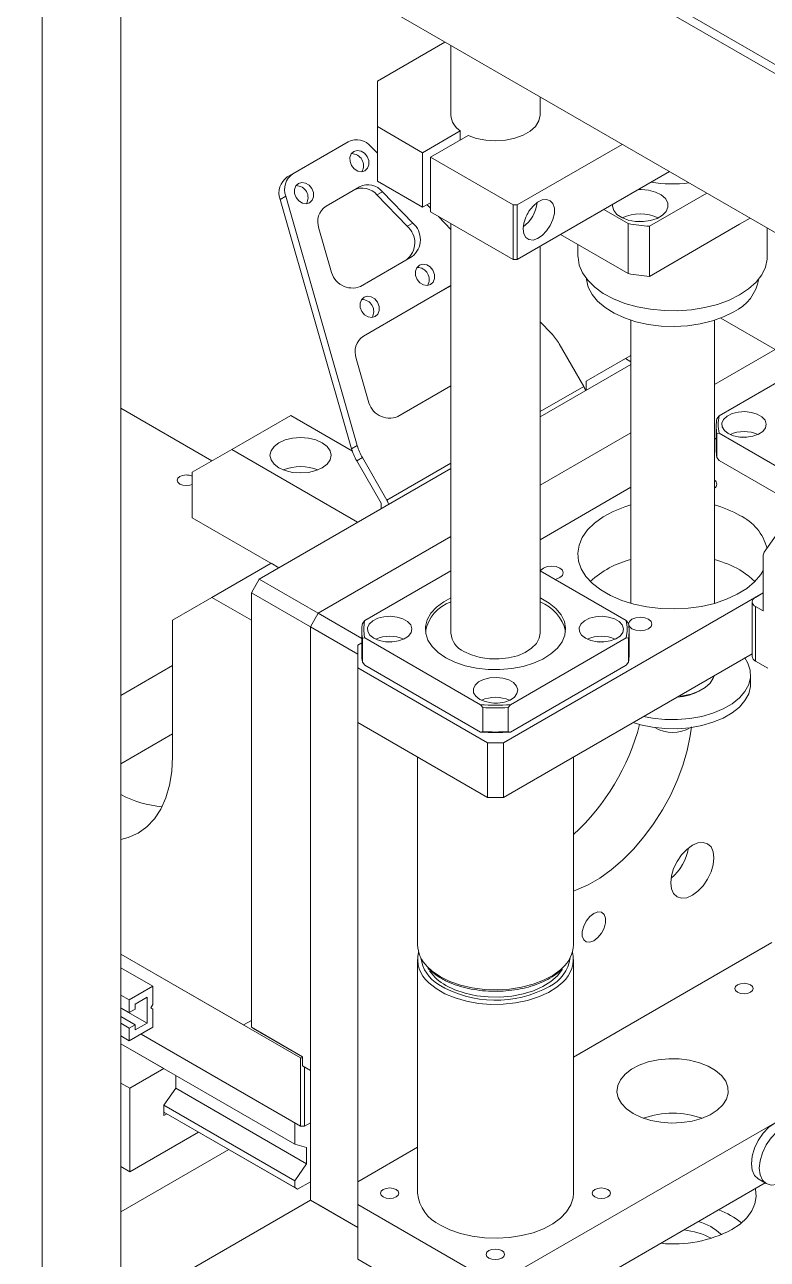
# Model space of a CAD drawing. Header units: millimetres. Extents: x 169 to 14583, y -399 to 10804.
# Drawn here: x 11796.5 to 11929.9, y 7577.4 to 7799.1 of the extents above; entities that cross this region are included whole.
import ezdxf

# ---------------------------------------------------------------- set-up
doc = ezdxf.new("R2010")
doc.units = ezdxf.units.MM
doc.header["$LTSCALE"] = 35

msp = doc.modelspace()

# ---------------------------------------------------------------- linework, layer by layer
at = {"color": 7, "linetype": 'Continuous', "lineweight": 18}
for p, q in [((12351.876, 7549.108), (11772.048, 7883.835)), ((12326.42, 7562.17), (11799.626, 7866.282)), ((12326.42, 7533.591), (11799.626, 7837.703)), ((11799.626, 7837.703), (11799.626, 7344.766)), ((11813.768, 7829.539), (11813.768, 7352.93)), ((11859.836, 7788.939), (11871.966, 7795.942)), ((11873.049, 7795.317), (11873.049, 7782.816)), ((11859.836, 7788.939), (11859.836, 7780.775)), ((11889.049, 7782.816), (11889.049, 7786.08)), ((11867.967, 7776.08), (11859.836, 7780.775)), ((11859.836, 7780.775), (11859.836, 7770.976)), ((11874.729, 7779.984), (11867.967, 7776.08)), ((11869.382, 7775.264), (11876.144, 7779.167)), ((11874.729, 7779.984), (11874.729, 7778.351)), ((11854.611, 7778.037), (11844.658, 7772.291)), ((11858.733, 7777.145), (11859.836, 7776.003)), ((11903.786, 7777.572), (11884.938, 7766.692)), ((11867.967, 7766.282), (11867.967, 7776.08)), ((11884.231, 7766.692), (11869.382, 7775.264)), ((11869.382, 7765.465), (11869.382, 7775.264)), ((11843.658, 7771.713), (11844.658, 7772.291)), ((11912.273, 7772.673), (11884.938, 7756.893)), ((11850.629, 7766.5), (11856.641, 7769.971)), ((11855.641, 7769.393), (11856.641, 7769.971)), ((11867.967, 7766.282), (11859.836, 7770.976)), ((11843.369, 7768.275), (11842.369, 7767.698)), ((11842.369, 7767.698), (11855.218, 7722.928)), ((11856.218, 7723.505), (11843.369, 7768.275)), ((11850.603, 7766.485), (11855.641, 7769.393)), ((11860.763, 7769.079), (11859.763, 7768.502)), ((11859.763, 7768.502), (11865.192, 7762.877)), ((11860.763, 7769.079), (11866.192, 7763.454)), ((11908.715, 7762.861), (11918.992, 7768.794)), ((11869.382, 7767.098), (11867.967, 7766.282)), ((11868.771, 7766.746), (11869.382, 7766.113)), ((11884.231, 7756.893), (11869.382, 7765.465)), ((11884.231, 7756.893), (11884.231, 7766.692)), ((11884.231, 7766.692), (11884.938, 7766.692)), ((11884.938, 7766.692), (11884.938, 7756.893)), ((11900.493, 7765.873), (11904.867, 7763.347)), ((11865.192, 7762.877), (11866.192, 7763.454)), ((11870.793, 7764.651), (11873.049, 7762.313)), ((11873.049, 7763.348), (11873.049, 7689.812)), ((11904.867, 7763.347), (11904.867, 7754.365)), ((11908.715, 7753.879), (11924.89, 7763.217)), ((11924.89, 7763.217), (11926.772, 7764.303)), ((11851.496, 7754.971), (11849.34, 7762.485)), ((11892.713, 7761.382), (11904.867, 7754.365)), ((11908.715, 7753.879), (11908.715, 7762.861)), ((11929.869, 7757.5), (11929.869, 7762.515)), ((11889.049, 7689.812), (11889.049, 7759.266)), ((11895.869, 7759.56), (11895.869, 7757.5)), ((11866.07, 7757.418), (11856.785, 7752.058)), ((11884.938, 7756.893), (11884.231, 7756.893)), ((11857.334, 7743.137), (11873.049, 7752.209)), ((11872.521, 7751.904), (11873.049, 7752.209)), ((11857.309, 7743.122), (11872.521, 7751.904)), ((11889.049, 7745.737), (11891.081, 7743.631)), ((11905.369, 7745.995), (11905.369, 7695.177)), ((11920.369, 7695.177), (11920.369, 7745.995)), ((11931.253, 7740.755), (11921.492, 7746.39)), ((11896.898, 7734.125), (11892.495, 7741.752)), ((11858.202, 7731.608), (11856.045, 7739.122)), ((11904.383, 7739.121), (11897.312, 7735.038)), ((11905.369, 7739.69), (11904.383, 7739.121)), ((11904.383, 7739.121), (11905.369, 7738.552)), ((11931.253, 7740.755), (11920.369, 7734.471)), ((11905.369, 7738.058), (11889.049, 7728.637)), ((11936.689, 7737.77), (11921.2, 7728.829)), ((11897.312, 7733.407), (11897.312, 7735.038)), ((11873.049, 7734.213), (11863.491, 7728.695)), ((11889.049, 7729.593), (11896.898, 7734.125)), ((11813.768, 7730.19), (11830.135, 7720.741)), ((11844.279, 7728.907), (11833.673, 7722.784)), ((11844.279, 7728.907), (11855.346, 7722.518)), ((11920.796, 7728.302), (11921.2, 7728.829)), ((11905.369, 7725.812), (11889.049, 7716.391)), ((11920.689, 7726.991), (11920.689, 7722.68)), ((11921.2, 7725.741), (11920.796, 7725.68)), ((11920.796, 7725.68), (11920.796, 7721.369)), ((11921.2, 7725.741), (11942.014, 7713.725)), ((11855.218, 7722.928), (11856.218, 7723.505)), ((11920.369, 7724.674), (11920.689, 7724.859)), ((11833.673, 7722.784), (11826.602, 7718.7)), ((11833.673, 7722.784), (11856.291, 7709.726)), ((11857.139, 7721.341), (11856.139, 7720.764)), ((11861.543, 7713.714), (11857.139, 7721.341)), ((11920.796, 7721.369), (11921.2, 7720.842)), ((11873.049, 7719.4), (11838.623, 7699.526)), ((11860.543, 7713.137), (11856.139, 7720.764)), ((11861.543, 7713.714), (11873.049, 7720.357)), ((11921.2, 7720.842), (11933.375, 7713.813)), ((11826.602, 7710.535), (11826.602, 7718.7)), ((11889.049, 7706.594), (11905.369, 7716.015)), ((11860.543, 7712.181), (11860.543, 7713.137)), ((11840.733, 7702.377), (11826.602, 7710.535)), ((11933.185, 7709.873), (11929.322, 7704.376)), ((11873.049, 7707.154), (11849.229, 7693.403)), ((11929.132, 7703.669), (11929.132, 7693.811)), ((11840.744, 7702.383), (11830.137, 7696.26)), ((11840.744, 7702.383), (11842.157, 7701.567)), ((11837.208, 7697.077), (11838.623, 7699.526)), ((11838.623, 7699.526), (11849.229, 7693.403)), ((11873.049, 7701.032), (11857.561, 7692.091)), ((11904.537, 7692.091), (11889.049, 7701.032)), ((11847.815, 7690.954), (11837.208, 7697.077)), ((11837.208, 7697.077), (11837.208, 7619.097)), ((11929.132, 7697.077), (11882.463, 7670.136)), ((11927.718, 7696.261), (11929.132, 7697.077)), ((11830.137, 7696.26), (11823.066, 7692.176)), ((11830.137, 7696.26), (11837.208, 7692.178)), ((11927.132, 7695.444), (11927.132, 7685.646)), ((11927.718, 7694.628), (11927.718, 7684.829)), ((11927.718, 7694.628), (11929.132, 7693.811)), ((11849.229, 7693.403), (11847.815, 7690.954)), ((11849.229, 7693.403), (11857.049, 7688.889)), ((11823.066, 7667.68), (11823.066, 7692.176)), ((11837.208, 7692.178), (11837.208, 7620.322)), ((11847.815, 7690.954), (11847.815, 7611.341)), ((11856.3, 7686.055), (11847.815, 7690.954)), ((11847.815, 7690.954), (11847.815, 7588.07)), ((11857.049, 7690.253), (11857.049, 7685.941)), ((11857.157, 7691.563), (11857.561, 7692.091)), ((11904.537, 7692.091), (11904.941, 7691.563)), ((11905.049, 7685.941), (11905.049, 7690.253)), ((11856.3, 7687.688), (11857.049, 7688.121)), ((11857.561, 7689.002), (11857.157, 7688.942)), ((11857.157, 7688.942), (11857.157, 7684.63)), ((11857.561, 7689.002), (11878.374, 7676.987)), ((11883.724, 7676.987), (11904.537, 7689.002)), ((11904.941, 7688.942), (11904.537, 7689.002)), ((11904.941, 7684.63), (11904.941, 7688.942)), ((11856.3, 7687.688), (11856.3, 7683.606)), ((11927.132, 7686.124), (11882.463, 7660.337)), ((11813.768, 7678.634), (11823.066, 7684.001)), ((11879.635, 7670.136), (11856.3, 7683.606)), ((11856.3, 7683.606), (11856.3, 7673.808)), ((11857.157, 7684.63), (11857.561, 7684.103)), ((11857.561, 7684.103), (11878.374, 7672.088)), ((11883.724, 7672.088), (11904.537, 7684.103)), ((11904.537, 7684.103), (11904.941, 7684.63)), ((11927.718, 7684.829), (11929.961, 7683.535)), ((11926.869, 7680.745), (11926.869, 7682.378)), ((11917.819, 7679.521), (11918.173, 7679.725)), ((11878.778, 7676.46), (11878.374, 7676.987)), ((11883.724, 7676.987), (11883.32, 7676.46)), ((11878.778, 7672.149), (11878.778, 7676.46)), ((11883.32, 7676.46), (11883.32, 7672.149)), ((11879.635, 7660.337), (11856.3, 7673.808)), ((11856.3, 7673.808), (11856.3, 7591.337)), ((11813.768, 7666.386), (11823.066, 7671.753)), ((11878.374, 7672.088), (11878.778, 7672.149)), ((11879.635, 7660.337), (11879.635, 7670.136)), ((11879.635, 7670.136), (11882.463, 7670.136)), ((11882.463, 7670.136), (11882.463, 7660.337)), ((11883.32, 7672.149), (11883.724, 7672.088)), ((11867.049, 7667.603), (11867.049, 7633.879)), ((11895.049, 7633.879), (11895.049, 7667.603)), ((11882.463, 7660.337), (11879.635, 7660.337)), ((11895.049, 7613.706), (11930.689, 7634.28)), ((11835.794, 7619.505), (11813.768, 7632.221)), ((11846.047, 7613.586), (11813.768, 7632.221)), ((11867.049, 7631.266), (11867.049, 7589.295)), ((11895.049, 7589.295), (11895.049, 7631.266)), ((11813.768, 7629.771), (11819.531, 7626.444)), ((11815.288, 7623.995), (11819.531, 7626.444)), ((11819.531, 7626.444), (11819.531, 7623.178)), ((11813.768, 7624.873), (11815.288, 7623.995)), ((11815.288, 7621.709), (11815.288, 7623.995)), ((11818.47, 7624.485), (11816.349, 7623.26)), ((11818.47, 7619.83), (11818.47, 7624.485)), ((11813.768, 7622.586), (11815.288, 7621.709)), ((11813.768, 7622.545), (11818.47, 7619.83)), ((11816.349, 7622.321), (11815.288, 7621.709)), ((11816.349, 7623.26), (11816.349, 7622.321)), ((11819.531, 7623.178), (11819.177, 7622.566)), ((11819.177, 7622.566), (11819.531, 7622.362)), ((11819.531, 7622.362), (11819.531, 7619.095)), ((11813.768, 7621.035), (11816.349, 7619.545)), ((11813.768, 7619.81), (11815.288, 7618.933)), ((11815.288, 7618.933), (11816.349, 7619.545)), ((11816.349, 7618.606), (11818.47, 7619.83)), ((11816.349, 7619.545), (11816.349, 7618.606)), ((11835.794, 7619.505), (11837.208, 7620.322)), ((11837.208, 7620.322), (11835.794, 7619.505)), ((11963.45, 7620.536), (11882.463, 7573.784)), ((11813.768, 7617.524), (11815.288, 7616.646)), ((11819.531, 7619.095), (11815.288, 7616.646)), ((11815.288, 7616.646), (11815.288, 7618.933)), ((11844.986, 7601.95), (11817.409, 7617.871)), ((11846.047, 7601.338), (11817.409, 7617.871)), ((11837.208, 7619.097), (11846.401, 7613.79)), ((11837.562, 7618.893), (11837.208, 7619.097)), ((11846.401, 7613.79), (11837.562, 7618.893)), ((11844.986, 7598.113), (11813.768, 7616.135)), ((11821.511, 7611.665), (11813.768, 7616.135)), ((11846.047, 7601.338), (11846.047, 7613.586)), ((11846.047, 7613.586), (11846.401, 7613.586)), ((11846.401, 7613.79), (11846.401, 7612.157)), ((11821.511, 7611.665), (11815.394, 7608.134)), ((11823.632, 7608.154), (11823.632, 7610.441)), ((11846.401, 7612.157), (11847.815, 7611.341)), ((11846.754, 7611.953), (11846.401, 7612.157)), ((11847.815, 7611.341), (11846.754, 7611.953)), ((11846.754, 7611.953), (11846.754, 7601.338)), ((11815.394, 7608.134), (11813.768, 7609.073)), ((11815.394, 7608.134), (11815.394, 7593.163)), ((11821.511, 7605.092), (11823.632, 7608.154)), ((11847.108, 7594.601), (11823.632, 7608.154)), ((11844.986, 7591.54), (11821.511, 7605.092)), ((11821.511, 7603.255), (11821.511, 7605.092)), ((11844.986, 7590.315), (11821.511, 7603.867)), ((11845.517, 7590.009), (11821.511, 7603.867)), ((11822.041, 7603.561), (11821.511, 7603.255)), ((11844.986, 7601.95), (11844.986, 7598.113)), ((11847.815, 7601.95), (11846.754, 7601.338)), ((11815.394, 7593.163), (11827.723, 7600.28)), ((11846.754, 7601.338), (11846.047, 7601.338)), ((11813.768, 7585.966), (11833.143, 7597.151)), ((11844.986, 7598.113), (11847.108, 7597.5)), ((11847.108, 7597.5), (11847.108, 7594.601)), ((11856.3, 7591.337), (11867.049, 7597.542)), ((11815.394, 7593.163), (11813.768, 7594.102)), ((11847.108, 7594.601), (11844.986, 7591.54)), ((11844.986, 7591.54), (11844.986, 7590.315)), ((11845.517, 7590.009), (11847.815, 7591.335)), ((11856.3, 7591.337), (11856.3, 7587.254)), ((11929.496, 7591.137), (11882.463, 7563.985)), ((11928.254, 7591.854), (11929.668, 7591.038)), ((11844.986, 7590.315), (11845.517, 7590.009)), ((11813.768, 7568.411), (11847.818, 7588.068)), ((11847.815, 7588.07), (11856.3, 7583.171)), ((11849.229, 7587.253), (11847.815, 7588.07)), ((11856.3, 7583.171), (11849.229, 7587.253)), ((11879.635, 7573.784), (11856.3, 7587.254)), ((11856.3, 7587.254), (11856.3, 7577.456)), ((11921.626, 7581.854), (11921.626, 7581.873)), ((11879.635, 7563.985), (11856.3, 7577.456))]:
    msp.add_line(p, q, dxfattribs=at)
at = {"color": 7, "linetype": 'Continuous', "lineweight": 18, "flags": 128}
for points in [[(11876.144, 7779.167), (11877.658, 7778.633), (11879.34, 7778.304), (11881.105, 7778.197), (11882.868, 7778.318), (11884.542, 7778.661), (11886.043, 7779.208), (11887.299, 7779.933), (11888.246, 7780.799), (11888.839, 7781.765), (11889.049, 7782.783), (11889.049, 7782.816)], [(11855.611, 7776.305), (11856.229, 7776.485), (11856.904, 7776.375), (11857.535, 7775.99), (11858.026, 7775.389), (11858.301, 7774.664), (11858.319, 7773.925), (11858.077, 7773.285), (11857.611, 7772.84), (11856.994, 7772.66), (11856.319, 7772.771), (11855.688, 7773.155), (11855.197, 7773.756), (11854.922, 7774.481), (11854.904, 7775.22), (11855.146, 7775.86), (11855.611, 7776.305)], [(11845.658, 7770.559), (11846.275, 7770.739), (11846.951, 7770.628), (11847.582, 7770.244), (11848.072, 7769.643), (11848.347, 7768.918), (11848.365, 7768.179), (11848.123, 7767.539), (11847.658, 7767.094), (11847.041, 7766.914), (11846.365, 7767.024), (11845.734, 7767.409), (11845.244, 7768.01), (11844.969, 7768.735), (11844.951, 7769.474), (11845.193, 7770.114), (11845.658, 7770.559)], [(11885.999, 7762.405), (11886.124, 7761.514), (11886.49, 7760.848), (11887.064, 7760.466), (11887.794, 7760.401), (11888.616, 7760.658), (11889.456, 7761.217), (11890.241, 7762.025), (11890.9, 7763.013), (11891.375, 7764.091), (11891.624, 7765.165), (11891.624, 7766.139), (11891.375, 7766.926), (11890.9, 7767.456), (11890.241, 7767.682), (11889.456, 7767.585), (11888.616, 7767.172), (11887.794, 7766.481), (11887.064, 7765.573), (11886.49, 7764.528), (11886.124, 7763.44), (11885.999, 7762.405)], [(11902.055, 7766.775), (11902.048, 7766.493), (11902.28, 7765.719), (11902.864, 7765.009), (11903.759, 7764.416), (11904.898, 7763.985), (11906.196, 7763.747), (11907.557, 7763.721), (11908.88, 7763.907), (11910.066, 7764.292), (11911.029, 7764.848), (11911.697, 7765.533), (11912.019, 7766.297), (11911.973, 7767.082), (11911.561, 7767.832), (11910.814, 7768.489), (11909.788, 7769.005), (11908.558, 7769.343), (11907.216, 7769.477), (11906.728, 7769.472)], [(11886.69, 7764.944), (11886.841, 7765.184), (11886.974, 7765.435)], [(11907.673, 7763.728), (11906.918, 7763.768), (11906.418, 7763.728)], [(11924.89, 7750.56), (11923.011, 7749.624), (11920.917, 7748.855), (11918.651, 7748.271), (11916.261, 7747.883), (11913.8, 7747.701), (11911.318, 7747.727), (11908.87, 7747.961), (11906.507, 7748.399), (11904.279, 7749.031), (11902.235, 7749.843), (11900.417, 7750.819), (11898.864, 7751.936), (11897.61, 7753.173), (11896.682, 7754.501), (11896.098, 7755.894), (11895.872, 7757.321), (11895.869, 7757.5)], [(11929.869, 7757.5), (11929.843, 7756.962), (11929.527, 7755.541), (11928.855, 7754.162), (11927.843, 7752.854), (11926.512, 7751.645), (11924.89, 7750.56)], [(11867.404, 7755.879), (11868.022, 7756.059), (11868.697, 7755.949), (11869.328, 7755.564), (11869.819, 7754.963), (11870.094, 7754.238), (11870.111, 7753.499), (11869.869, 7752.859), (11869.404, 7752.415), (11868.787, 7752.234), (11868.111, 7752.345), (11867.48, 7752.73), (11866.99, 7753.33), (11866.715, 7754.055), (11866.697, 7754.794), (11866.939, 7755.434), (11867.404, 7755.879)], [(11873.049, 7752.137), (11872.995, 7752.12), (11872.521, 7751.904)], [(11923.829, 7747.498), (11922.027, 7746.607), (11920.011, 7745.884), (11917.828, 7745.348), (11915.528, 7745.01), (11913.166, 7744.879), (11910.797, 7744.958), (11908.476, 7745.244), (11906.258, 7745.732), (11904.196, 7746.409), (11902.336, 7747.261), (11900.724, 7748.266), (11899.396, 7749.401), (11898.384, 7750.64), (11897.712, 7751.954), (11897.394, 7753.312), (11897.382, 7753.452)], [(11857.451, 7750.133), (11858.068, 7750.313), (11858.744, 7750.203), (11859.375, 7749.818), (11859.865, 7749.217), (11860.14, 7748.492), (11860.158, 7747.753), (11859.916, 7747.113), (11859.451, 7746.669), (11858.833, 7746.488), (11858.158, 7746.599), (11857.527, 7746.983), (11857.037, 7747.584), (11856.762, 7748.309), (11856.744, 7749.048), (11856.986, 7749.688), (11857.451, 7750.133)], [(11922.86, 7725.652), (11923.819, 7725.243), (11924.945, 7725.016), (11926.136, 7724.99), (11927.288, 7725.168), (11928.298, 7725.535), (11929.075, 7726.056), (11929.552, 7726.687), (11929.686, 7727.371), (11929.464, 7728.048), (11928.907, 7728.656), (11928.064, 7729.143), (11927.01, 7729.464), (11925.838, 7729.592), (11924.653, 7729.515), (11923.56, 7729.24), (11922.657, 7728.791), (11922.022, 7728.208), (11921.714, 7727.543), (11921.758, 7726.856), (11922.152, 7726.206), (11922.86, 7725.652)], [(11849.936, 7719.518), (11850.81, 7720.175), (11851.36, 7720.941), (11851.547, 7721.763), (11851.36, 7722.585), (11850.81, 7723.351), (11849.936, 7724.008), (11848.797, 7724.513), (11847.471, 7724.83), (11846.047, 7724.938), (11844.624, 7724.83), (11843.297, 7724.513), (11842.158, 7724.008), (11841.284, 7723.351), (11840.735, 7722.585), (11840.547, 7721.763), (11840.735, 7720.941), (11841.284, 7720.175), (11842.158, 7719.518), (11843.297, 7719.013), (11844.624, 7718.696), (11846.047, 7718.588), (11847.471, 7718.696), (11848.797, 7719.013), (11849.936, 7719.518)], [(11925.413, 7724.981), (11925.689, 7724.991), (11925.964, 7724.981)], [(11826.602, 7716.54), (11826.172, 7716.39), (11825.541, 7716.318), (11824.91, 7716.39), (11824.374, 7716.597), (11824.017, 7716.906), (11823.891, 7717.27), (11824.017, 7717.635), (11824.374, 7717.944)], [(11929.132, 7701.061), (11928.68, 7700.333), (11927.582, 7699.043), (11926.171, 7697.86), (11924.477, 7696.807), (11922.534, 7695.908), (11920.386, 7695.182), (11918.078, 7694.644), (11915.659, 7694.306), (11913.18, 7694.175), (11910.695, 7694.254), (11908.256, 7694.541), (11905.915, 7695.03), (11903.722, 7695.71), (11901.725, 7696.567), (11899.965, 7697.583), (11898.48, 7698.736), (11897.301, 7700.002), (11896.455, 7701.353), (11895.958, 7702.761), (11895.822, 7704.196), (11896.049, 7705.627), (11896.634, 7707.024), (11897.566, 7708.356), (11898.823, 7709.596), (11900.38, 7710.718), (11902.203, 7711.696), (11904.254, 7712.51), (11905.369, 7712.856)], [(11891.719, 7699.49), (11891.939, 7699.535), (11892.62, 7699.797), (11893.076, 7700.191), (11893.235, 7700.655), (11893.076, 7701.119), (11892.62, 7701.512), (11891.939, 7701.775), (11891.135, 7701.867), (11890.332, 7701.775), (11889.65, 7701.512), (11889.195, 7701.119), (11889.118, 7700.992)], [(11924.925, 7701.178), (11926.552, 7700.09), (11927.657, 7699.117)], [(11873.049, 7696.166), (11871.769, 7695.467), (11870.462, 7694.491), (11869.46, 7693.401), (11868.791, 7692.23), (11868.474, 7691.009), (11868.52, 7689.776), (11868.926, 7688.565), (11869.68, 7687.41), (11870.762, 7686.346), (11872.139, 7685.403)], [(11872.139, 7685.403), (11873.773, 7684.608), (11875.616, 7683.984), (11877.616, 7683.548), (11879.714, 7683.314), (11881.851, 7683.287), (11883.964, 7683.47), (11885.994, 7683.856), (11887.881, 7684.435), (11889.572, 7685.19), (11891.018, 7686.098), (11892.177, 7687.135), (11893.016, 7688.269), (11893.51, 7689.47), (11893.646, 7690.701), (11893.42, 7691.928), (11892.837, 7693.115), (11891.916, 7694.228), (11890.682, 7695.235), (11889.171, 7696.108), (11889.049, 7696.166)], [(11859.22, 7688.914), (11860.18, 7688.505), (11861.305, 7688.278), (11862.497, 7688.252), (11863.648, 7688.43), (11864.658, 7688.796), (11865.436, 7689.318), (11865.913, 7689.949), (11866.046, 7690.633), (11865.824, 7691.309), (11865.267, 7691.918), (11864.424, 7692.404), (11863.37, 7692.726), (11862.198, 7692.854), (11861.014, 7692.777), (11859.921, 7692.502), (11859.017, 7692.053), (11858.383, 7691.47), (11858.074, 7690.805), (11858.119, 7690.117), (11858.512, 7689.468), (11859.22, 7688.914)], [(11897.22, 7688.914), (11898.18, 7688.505), (11899.305, 7688.278), (11900.497, 7688.252), (11901.648, 7688.43), (11902.658, 7688.796), (11903.436, 7689.318), (11903.913, 7689.949), (11904.046, 7690.633), (11903.824, 7691.309), (11903.267, 7691.918), (11902.424, 7692.404), (11901.37, 7692.726), (11900.198, 7692.854), (11899.014, 7692.777), (11897.921, 7692.502), (11897.017, 7692.053), (11896.383, 7691.47), (11896.074, 7690.805), (11896.119, 7690.117), (11896.512, 7689.468), (11897.22, 7688.914)], [(11905.56, 7690.613), (11906.242, 7690.35), (11907.045, 7690.258), (11907.849, 7690.35), (11908.53, 7690.613), (11908.985, 7691.006), (11909.145, 7691.47), (11908.985, 7691.934), (11908.53, 7692.327), (11907.849, 7692.59), (11907.045, 7692.682), (11906.242, 7692.59), (11905.56, 7692.327), (11905.105, 7691.934), (11904.947, 7691.525)], [(11904.99, 7691.221), (11905.105, 7691.006), (11905.56, 7690.613)], [(11861.773, 7688.243), (11862.049, 7688.253), (11862.325, 7688.243)], [(11889.049, 7689.812), (11888.906, 7688.941), (11888.398, 7687.987), (11887.546, 7687.117), (11886.391, 7686.374), (11884.986, 7685.791), (11883.397, 7685.397), (11881.698, 7685.209), (11879.969, 7685.236), (11878.29, 7685.477), (11876.74, 7685.92), (11875.392, 7686.546)], [(11899.773, 7688.243), (11900.049, 7688.253), (11900.325, 7688.243)], [(11925.86, 7685.39), (11926.392, 7684.47), (11926.798, 7683.191), (11926.843, 7681.89), (11926.527, 7680.602), (11925.856, 7679.361), (11924.85, 7678.197), (11923.533, 7677.142), (11921.94, 7676.222), (11920.111, 7675.462), (11918.096, 7674.881), (11915.945, 7674.494), (11913.714, 7674.311), (11911.461, 7674.337), (11909.245, 7674.572), (11907.652, 7674.878)], [(11878.22, 7677.945), (11879.18, 7677.537), (11880.305, 7677.309), (11881.497, 7677.283), (11882.648, 7677.462), (11883.658, 7677.828), (11884.436, 7678.35), (11884.913, 7678.98), (11885.046, 7679.664), (11884.824, 7680.341), (11884.267, 7680.949), (11883.424, 7681.436), (11882.37, 7681.758), (11881.198, 7681.886), (11880.014, 7681.809), (11878.921, 7681.533), (11878.017, 7681.084), (11877.383, 7680.501), (11877.074, 7679.837), (11877.119, 7679.149), (11877.512, 7678.499), (11878.22, 7677.945)], [(11913.926, 7678.5), (11914.679, 7678.585), (11916.201, 7678.908), (11917.568, 7679.412), (11918.714, 7680.074), (11919.588, 7680.863), (11920.147, 7681.742), (11920.294, 7682.176)], [(11926.869, 7680.745), (11926.843, 7680.257), (11926.527, 7678.969), (11925.856, 7677.728), (11924.85, 7676.564), (11923.533, 7675.509), (11921.94, 7674.589), (11920.111, 7673.829), (11918.096, 7673.247), (11915.945, 7672.861), (11913.714, 7672.678), (11911.461, 7672.704), (11909.245, 7672.938), (11907.123, 7673.375), (11905.756, 7673.784)], [(11880.773, 7677.274), (11881.049, 7677.284), (11881.325, 7677.274)], [(11895.049, 7643.548), (11895.6, 7643.741), (11897.679, 7644.656), (11899.774, 7645.865), (11901.854, 7647.351), (11903.889, 7649.095), (11905.853, 7651.07), (11907.716, 7653.25), (11909.453, 7655.604), (11911.04, 7658.099), (11912.454, 7660.7), (11913.675, 7663.37), (11914.686, 7666.072), (11915.473, 7668.767), (11916.025, 7671.419), (11916.244, 7673.008)], [(11823.066, 7667.68), (11822.933, 7665.014), (11822.534, 7662.536), (11821.876, 7660.277), (11820.965, 7658.264), (11819.815, 7656.524), (11818.438, 7655.079), (11816.853, 7653.945), (11815.079, 7653.139), (11813.768, 7652.781)], [(11916.404, 7651.755), (11915.398, 7651.021), (11914.46, 7650.031), (11913.654, 7648.852), (11913.036, 7647.565), (11912.648, 7646.258), (11912.515, 7645.019), (11912.648, 7643.933), (11913.036, 7643.074), (11913.654, 7642.501), (11914.46, 7642.252), (11915.398, 7642.345), (11916.404, 7642.773), (11917.411, 7643.507), (11918.349, 7644.497), (11919.154, 7645.676), (11919.772, 7646.963), (11920.161, 7648.27), (11920.293, 7649.509), (11920.161, 7650.595), (11919.772, 7651.454), (11919.154, 7652.027), (11918.349, 7652.276), (11917.411, 7652.183), (11916.404, 7651.755)], [(11898.727, 7639.508), (11899.452, 7639.78), (11900.09, 7639.723), (11900.564, 7639.344), (11900.816, 7638.69), (11900.816, 7637.839), (11900.564, 7636.895), (11900.09, 7635.969), (11899.452, 7635.176), (11898.727, 7634.609), (11898.001, 7634.338), (11897.363, 7634.395), (11896.889, 7634.773), (11896.637, 7635.427), (11896.637, 7636.278), (11896.889, 7637.223), (11897.363, 7638.148), (11898.001, 7638.942), (11898.727, 7639.508)], [(11868.77, 7629.996), (11869.69, 7629.154), (11871.149, 7628.164)], [(11871.149, 7628.164), (11872.866, 7627.321), (11874.794, 7626.648), (11876.884, 7626.163), (11879.082, 7625.877), (11881.331, 7625.798), (11883.572, 7625.929), (11885.749, 7626.266), (11887.803, 7626.799), (11889.683, 7627.517), (11891.339, 7628.399), (11892.728, 7629.422), (11893.069, 7629.735)], [(11872.139, 7626.612), (11873.773, 7625.817), (11875.616, 7625.193), (11877.616, 7624.757), (11879.714, 7624.523), (11881.851, 7624.497), (11883.964, 7624.679), (11885.994, 7625.065), (11887.881, 7625.644), (11889.572, 7626.399), (11891.018, 7627.307), (11892.177, 7628.344), (11893.016, 7629.479), (11893.039, 7629.52)], [(11893.129, 7627.181), (11892.069, 7626.281), (11890.542, 7625.325), (11888.768, 7624.523), (11886.795, 7623.896), (11884.672, 7623.459), (11882.456, 7623.225), (11880.204, 7623.198), (11877.973, 7623.381), (11875.822, 7623.768), (11873.806, 7624.349), (11871.978, 7625.11), (11870.385, 7626.029), (11869.068, 7627.085), (11869.034, 7627.117)], [(11924.522, 7625.36), (11925.057, 7625.154), (11925.689, 7625.081), (11926.32, 7625.154), (11926.855, 7625.36), (11927.213, 7625.669), (11927.339, 7626.034), (11927.213, 7626.398), (11926.855, 7626.707), (11926.32, 7626.914), (11925.689, 7626.986), (11925.057, 7626.914), (11924.522, 7626.707), (11924.164, 7626.398), (11924.039, 7626.034), (11924.164, 7625.669), (11924.522, 7625.36)], [(11905.798, 7603.583), (11907.264, 7602.884), (11908.932, 7602.358), (11910.743, 7602.024), (11912.631, 7601.893), (11914.527, 7601.972), (11916.363, 7602.256), (11918.073, 7602.735), (11919.595, 7603.393), (11920.874, 7604.205), (11921.864, 7605.142), (11922.528, 7606.171), (11922.843, 7607.253), (11922.798, 7608.35), (11922.394, 7609.422), (11921.646, 7610.431), (11920.58, 7611.34), (11919.236, 7612.116), (11917.661, 7612.731), (11915.914, 7613.163), (11914.056, 7613.397), (11912.155, 7613.423), (11910.281, 7613.241), (11908.499, 7612.857), (11906.876, 7612.286), (11905.469, 7611.548), (11904.33, 7610.669), (11903.499, 7609.682), (11903.007, 7608.622), (11902.872, 7607.527), (11903.097, 7606.438), (11903.676, 7605.392), (11904.587, 7604.429), (11905.798, 7603.583)], [(11928.254, 7591.854), (11928.253, 7591.854), (11927.579, 7592.48), (11927.155, 7593.417), (11927.011, 7594.601), (11927.155, 7595.953), (11927.579, 7597.379), (11928.253, 7598.783), (11929.132, 7600.069), (11930.155, 7601.149), (11931.253, 7601.95)], [(11932.668, 7591.335), (11931.57, 7590.868), (11930.546, 7590.767), (11929.668, 7591.038), (11928.993, 7591.663), (11928.57, 7592.6), (11928.425, 7593.785), (11928.57, 7595.136), (11928.993, 7596.563), (11929.668, 7597.967), (11930.546, 7599.252), (11931.57, 7600.333), (11932.668, 7601.133)], [(11860.882, 7588.622), (11861.417, 7588.415), (11862.049, 7588.343), (11862.68, 7588.415), (11863.216, 7588.622), (11863.573, 7588.931), (11863.699, 7589.295), (11863.573, 7589.66), (11863.216, 7589.969), (11862.68, 7590.176), (11862.049, 7590.248), (11861.417, 7590.176), (11860.882, 7589.969), (11860.525, 7589.66), (11860.399, 7589.295), (11860.525, 7588.931), (11860.882, 7588.622)], [(11871.149, 7583.581), (11872.866, 7582.738), (11874.794, 7582.065), (11876.884, 7581.579), (11879.082, 7581.294), (11881.331, 7581.215), (11883.572, 7581.346), (11885.749, 7581.682), (11887.803, 7582.216), (11889.683, 7582.933), (11891.339, 7583.815), (11892.728, 7584.839), (11893.816, 7585.979), (11894.572, 7587.204), (11894.978, 7588.483), (11895.049, 7589.295)], [(11898.882, 7588.622), (11899.417, 7588.415), (11900.049, 7588.343), (11900.68, 7588.415), (11901.216, 7588.622), (11901.573, 7588.931), (11901.699, 7589.295), (11901.573, 7589.66), (11901.216, 7589.969), (11900.68, 7590.176), (11900.049, 7590.248), (11899.417, 7590.176), (11898.882, 7589.969), (11898.525, 7589.66), (11898.399, 7589.295), (11898.525, 7588.931), (11898.882, 7588.622)], [(11923.475, 7582.761), (11924.97, 7583.768), (11926.181, 7584.894), (11927.08, 7586.114), (11927.646, 7587.399), (11927.866, 7588.718), (11927.734, 7590.042), (11927.718, 7590.11)], [(11879.882, 7577.653), (11880.417, 7577.447), (11881.049, 7577.375), (11881.68, 7577.447), (11882.216, 7577.653), (11882.573, 7577.963), (11882.699, 7578.327), (11882.573, 7578.692), (11882.216, 7579.001), (11881.68, 7579.207), (11881.049, 7579.28), (11880.417, 7579.207), (11879.882, 7579.001), (11879.525, 7578.692), (11879.399, 7578.327), (11879.525, 7577.963), (11879.882, 7577.653)]]:
    msp.add_lwpolyline(points, dxfattribs=at)
at = {"color": 7, "linetype": 'Continuous', "lineweight": 18}
for centre, radius, start, end in [((11876.676, 7783.053), 3.635, 183.75067, 237.61935), ((11856.101, 7774.949), 3.428, 39.8334, 115.75549), ((11855.202, 7773.759), 2.145, 329.31655, 90.6942), ((11846.586, 7769.457), 3.427, 124.2384, 200.16682), ((11845.586, 7768.88), 3.427, 124.2384, 200.16682), ((11845.248, 7768.012), 2.145, 329.31655, 90.6942), ((11858.13, 7766.883), 3.428, 39.8334, 115.75549), ((11912.87, 7796.088), 25.611, 261.27105, 276.53999), ((11857.13, 7766.306), 3.428, 39.8334, 115.75549), ((11852.557, 7763.667), 3.427, 124.2384, 200.16682), ((11882.393, 7767.752), 6.168, 305.94707, 354.0583), ((11863.642, 7760.486), 3.913, 308.34961, 49.33881), ((11907.045, 7757.372), 7.722, 65.29715, 114.70285), ((11912.687, 7809.78), 47.086, 260.43996, 265.16042), ((11862.642, 7759.909), 3.913, 308.34961, 49.33881), ((11855.342, 7755.695), 3.913, 190.66329, 291.64541), ((11866.995, 7753.333), 2.145, 329.31655, 90.6942), ((11912.687, 7800.798), 47.086, 260.43996, 265.16042), ((11920.371, 7754.824), 8.101, 295.26512, 350.24603), ((11857.041, 7747.587), 2.145, 329.31655, 90.6942), ((11884.115, 7736.922), 9.672, 29.96005, 43.92473), ((11859.262, 7740.304), 3.427, 124.2384, 200.16682), ((11894.087, 7732.486), 3.253, 15.49166, 30.2359), ((11862.047, 7732.332), 3.913, 190.66329, 291.64541), ((11928.729, 7726.991), 8.04, 170.61705, 189.38295), ((11928.986, 7727.285), 7.937, 168.78211, 191.21789), ((11925.689, 7719.854), 6.169, 65.95925, 114.04075), ((11865.512, 7726.183), 9.672, 196.07503, 210.04003), ((11864.512, 7725.606), 9.672, 196.07503, 210.04003), ((11928.751, 7722.682), 8.063, 180.01656, 189.37335), ((11846.047, 7711.031), 8.7, 68.95089, 111.04911), ((11825.546, 7715.666), 2.562, 65.66629, 117.21978), ((11919.916, 7716.563), 0.859, 301.82702, 58.17298), ((11858.717, 7712.07), 3.27, 15.52871, 30.19885), ((11914.893, 7693.12), 20.481, 60.67287, 74.49401), ((11921.059, 7702.789), 9.054, 14.67597, 64.72811), ((11930.359, 7703.719), 1.227, 147.6508, 182.35148), ((11909.512, 7686.683), 16.891, 104.20125, 132.5938), ((11914.893, 7683.322), 20.481, 60.67287, 74.49401), ((11875.291, 7688.848), 6.955, 108.80858, 168.96453), ((11886.437, 7688.526), 7.383, 12.94163, 69.28526), ((11928.028, 7695.444), 0.873, 110.78342, 249.21658), ((11865.089, 7690.253), 8.04, 170.61705, 189.38295), ((11865.346, 7690.547), 7.937, 168.78211, 191.21789), ((11896.752, 7690.547), 7.937, 348.78211, 11.21789), ((11897.009, 7690.253), 8.04, 350.61705, 9.38295), ((11862.049, 7683.116), 6.169, 65.95925, 114.04075), ((11876.989, 7690.165), 3.956, 185.13029, 246.18985), ((11900.049, 7683.116), 6.169, 65.95925, 114.04075), ((11865.111, 7685.944), 8.063, 180.01656, 189.37335), ((11896.986, 7685.944), 8.063, 350.62665, 359.98344), ((11928.133, 7685.746), 1.006, 185.6948, 245.62534), ((11913.301, 7687.708), 9.351, 272.39906, 298.8958), ((11881.049, 7717.747), 40.848, 266.24553, 273.75447), ((11881.049, 7672.147), 6.169, 65.95925, 114.04075), ((11881.049, 7717.899), 41.501, 266.86368, 273.13632), ((11867.085, 7683.928), 41.203, 312.74169, 345.23507), ((11912.869, 7678.291), 6.284, 239.52625, 300.47375), ((11881.049, 7712.848), 40.848, 266.24553, 273.75447), ((11881.049, 7713.588), 41.501, 266.86368, 273.13632), ((11822.734, 7677.817), 19.196, 242.15272, 265.37463), ((11907.112, 7652.628), 8.698, 308.93752, 351.06786), ((11872.854, 7634.129), 5.81, 182.4714, 225.34915), ((11872.454, 7631.271), 5.381, 166.0063, 230.53209), ((11889.232, 7634.113), 5.822, 311.22501, 357.69024), ((11889.505, 7631.323), 5.504, 311.19169, 13.12126), ((11874.169, 7632.416), 6.574, 187.77463, 239.37024), ((11887.758, 7632.471), 6.751, 296.3055, 351.95678), ((11875.993, 7633.812), 8.166, 214.02778, 241.84319), ((11881.082, 7644.036), 20.096, 239.2891, 298.75721), ((11912.869, 7587.48), 16.174, 70.91216, 109.08784), ((11874.13, 7590.048), 7.121, 186.06251, 245.25763), ((11916.144, 7572.731), 14.468, 51.06075, 69.81357), ((11915.024, 7574.998), 9.531, 46.16018, 75.00928), ((11913.061, 7602.586), 22.394, 264.06483, 297.71438), ((11913.466, 7569.191), 13.582, 62.19618, 84.02115)]:
    msp.add_arc(centre, radius, start, end, dxfattribs=at)
for points, knots in [([(11868.892, 7629.749), (11869.173, 7629.464), (11869.796, 7628.832), (11870.667, 7628.244), (11871.208, 7627.927), (11871.274, 7627.889)], [0, 0, 0, 0, 0.4190106, 0.9298895, 1, 1, 1, 1]), ([(11881.006, 7625.566), (11881.296, 7625.56), (11882.288, 7625.539), (11883.972, 7625.7), (11885.998, 7626.039), (11887.914, 7626.567), (11889.683, 7627.256), (11891.243, 7628.106), (11892.343, 7628.861), (11892.818, 7629.365), (11892.943, 7629.498)], [0, 0, 0, 0, 0.0610437, 0.2082419, 0.3555239, 0.5029759, 0.6506842, 0.7987137, 0.9470581, 1, 1, 1, 1]), ([(11871.274, 7627.889), (11871.546, 7627.739), (11872.335, 7627.306), (11873.796, 7626.701), (11875.682, 7626.137), (11877.69, 7625.757), (11879.483, 7625.558), (11880.595, 7625.564), (11881.006, 7625.566)], [0, 0, 0, 0, 0.1033765, 0.2992158, 0.4949333, 0.6904245, 0.8857411, 1, 1, 1, 1])]:
    msp.add_open_spline(points, degree=3, knots=knots, dxfattribs=at)

doc.saveas('drawing.dxf')
